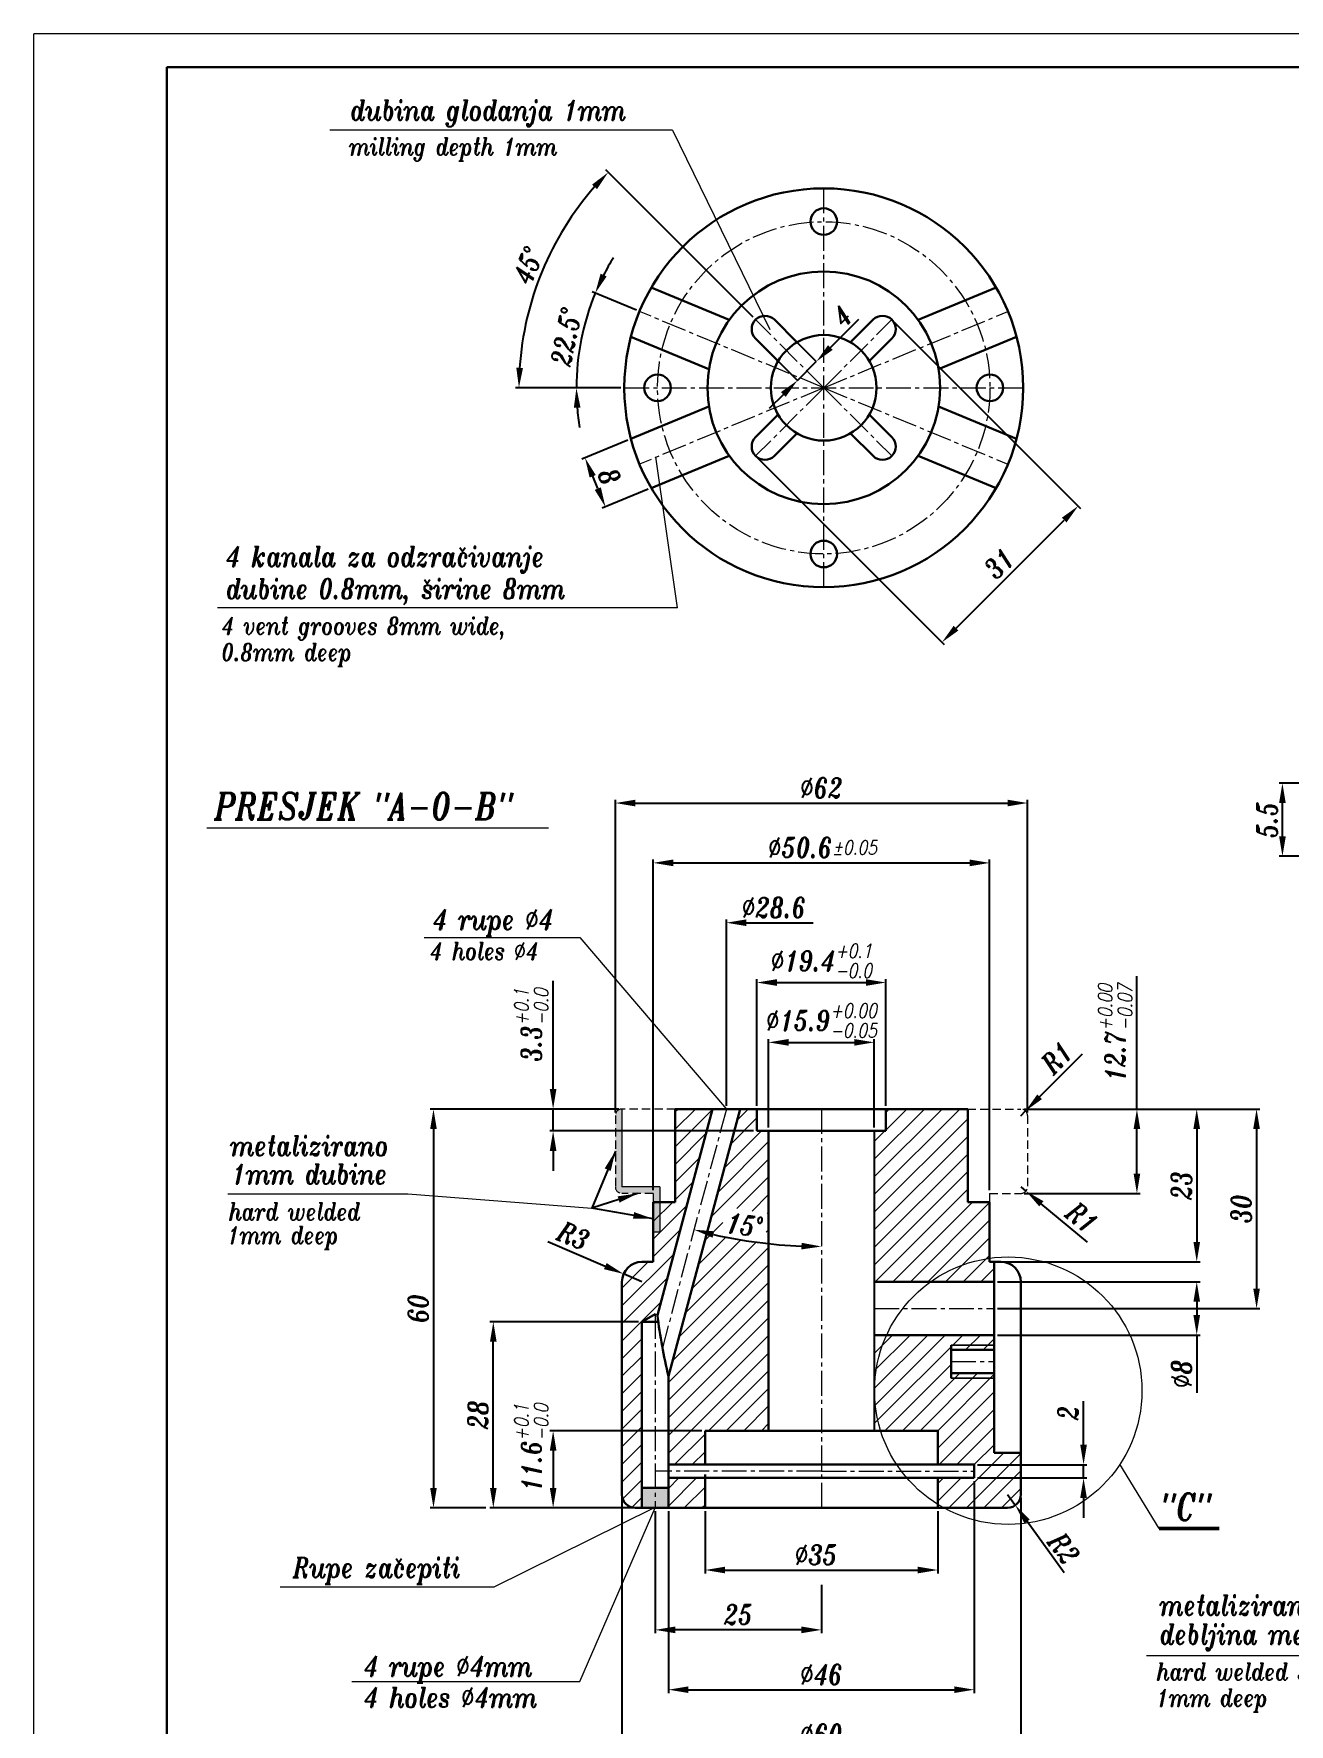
# Model space of a CAD drawing. Extents: x 43 to 400, y 17 to 437.
# Drawn here: x 42.7 to 231.6, y 182.3 to 436.6 of the extents above; entities that cross this region are included whole.
import ezdxf

# ---------------------------------------------------------------- set-up
doc = ezdxf.new("R2010")
doc.units = 0
doc.header["$LTSCALE"] = 5
doc.header["$MEASUREMENT"] = 0
doc.linetypes.add('CENTER2', pattern=[1.125, 0.75, -0.125, 0.125, -0.125])
doc.linetypes.add('HIDDEN', pattern=[0.375, 0.25, -0.125])
doc.layers.get('0').update_dxf_attribs({"linetype": 'CONTINUOUS', "lineweight": 15})
for name, color, linetype, lineweight in [('1', 1, 'CENTER2', 15), ('2', 2, 'HIDDEN', 15), ('3', 3, 'CONTINUOUS', 30), ('4', 5, 'CONTINUOUS', 50), ('8', 251, 'CONTINUOUS', 15)]:
    doc.layers.add(name, color=color, linetype=linetype, lineweight=lineweight)
doc.layers.add('ENGLISH', color=197, linetype='CONTINUOUS')
doc.styles.add('ITALICT', font='italict', dxfattribs={"width": 0.8, "height": 3})
doc.dimstyles.get("Standard").update_dxf_attribs({"dimtxt": 3, "dimasz": 3, "dimexe": 0.5, "dimexo": 0.5, "dimgap": 0.8, "dimtad": 1, "dimdsep": 46, "dimtxsty": 'ITALICT', "dimcen": 0, "dimadec": 0, "dimazin": 2, "dimtfac": 1, "dimtmove": 0, "dimatfit": 3, "dimfxl": 1, "dimtolj": 1, "dimtzin": 0, "dimarcsym": 0})

# ---------------------------------------------------------------- blocks, each defined once
blk = doc.blocks.new('*D178')
at = {"color": 0, "lineweight": -2, "transparency": 16777216}
for p, q in [((136.19, 214.31), (136.19, 195.96)), ((161.19, 203.23), (161.19, 195.96)), ((158.19, 196.46), (139.19, 196.46))]:
    blk.add_line(p, q, dxfattribs=at)
at = {"color": 0, "transparency": 16777216}
for points in [[(139.19, 196.96), (139.19, 195.96), (136.19, 196.46)], [(158.19, 196.96), (158.19, 195.96), (161.19, 196.46)]]:
    blk.add_solid(points, dxfattribs=at)
at = {"color": 0, "transparency": 16777216, "insert": (148.69, 198.76), "char_height": 3, "attachment_point": 5, "style": 'ITALICT'}
blk.add_mtext('\\A1;25', dxfattribs=at)
blk = doc.blocks.new('*D179')
at = {"color": 0, "lineweight": -2, "transparency": 16777216}
for p, q in [((184.19, 218.81), (184.19, 186.96)), ((138.19, 214.31), (138.19, 186.96)), ((141.19, 187.46), (181.19, 187.46))]:
    blk.add_line(p, q, dxfattribs=at)
at = {"color": 0, "transparency": 16777216}
for points in [[(141.19, 187.96), (141.19, 186.96), (138.19, 187.46)], [(181.19, 187.96), (181.19, 186.96), (184.19, 187.46)]]:
    blk.add_solid(points, dxfattribs=at)
at = {"color": 0, "transparency": 16777216, "insert": (161.19, 189.76), "char_height": 3, "attachment_point": 5, "style": 'ITALICT'}
blk.add_mtext('\\A1;%%c46', dxfattribs=at)
blk = doc.blocks.new('*D180')
at = {"color": 0, "lineweight": -2, "transparency": 16777216}
for p, q in [((189.19, 216.81), (190.37, 215.19)), ((197.73, 205.06), (192.13, 212.77))]:
    blk.add_line(p, q, dxfattribs=at)
at = {"color": 0, "transparency": 16777216}
blk.add_solid([(192.53, 213.06), (191.72, 212.47), (190.37, 215.19)], dxfattribs=at)
at = {"color": 0, "transparency": 16777216, "insert": (197.66, 208.72), "char_height": 3, "attachment_point": 5, "rotation": 305.9891, "style": 'ITALICT'}
blk.add_mtext('\\A1;R2', dxfattribs=at)
blk = doc.blocks.new('*D181')
at = {"color": 0, "lineweight": -2, "transparency": 16777216}
for p, q in [((132.08, 375.43), (125.17, 372.57)), ((127.55, 368.14), (126.78, 369.99)), ((135.14, 368.04), (128.23, 365.18))]:
    blk.add_line(p, q, dxfattribs=at)
at = {"color": 0, "transparency": 16777216}
for points in [[(127.24, 370.18), (126.32, 369.8), (125.63, 372.76)], [(128.01, 368.33), (127.09, 367.95), (128.7, 365.37)]]:
    blk.add_solid(points, dxfattribs=at)
at = {"color": 0, "transparency": 16777216, "insert": (129.29, 369.95), "char_height": 3, "attachment_point": 5, "rotation": 292.5, "style": 'ITALICT'}
blk.add_mtext('\\A1;8', dxfattribs=at)
blk = doc.blocks.new('*D182')
at = {"color": 0, "lineweight": -2, "transparency": 16777216}
for p, q in [((162.54, 389.38), (166.8, 393.64)), ((157.51, 390.16), (160.42, 387.25)), ((154.68, 387.33), (157.59, 384.43)), ((157.59, 384.43), (160.42, 387.25)), ((155.47, 382.3), (153.35, 380.18))]:
    blk.add_line(p, q, dxfattribs=at)
at = {"color": 0, "transparency": 16777216}
for points in [[(162.19, 389.73), (162.89, 389.02), (160.42, 387.25)], [(155.11, 382.66), (155.82, 381.95), (157.59, 384.43)]]:
    blk.add_solid(points, dxfattribs=at)
at = {"color": 0, "transparency": 16777216, "insert": (164.25, 394.05), "char_height": 3, "attachment_point": 5, "rotation": 45, "style": 'ITALICT'}
blk.add_mtext('\\A1;4', dxfattribs=at)
blk = doc.blocks.new('*D183')
at = {"color": 0, "lineweight": -2, "transparency": 16777216}
for p, q in [((172.15, 393.2), (200.18, 365.17)), ((151.64, 372.7), (179.67, 344.67)), ((181.44, 347.14), (197.7, 363.41))]:
    blk.add_line(p, q, dxfattribs=at)
at = {"color": 0, "transparency": 16777216}
for points in [[(197.35, 363.76), (198.05, 363.05), (199.82, 365.53)], [(181.08, 347.5), (181.79, 346.79), (179.32, 345.02)]]:
    blk.add_solid(points, dxfattribs=at)
at = {"color": 0, "transparency": 16777216, "insert": (187.94, 356.9), "char_height": 3, "attachment_point": 5, "rotation": 45, "style": 'ITALICT'}
blk.add_mtext('\\A1;31', dxfattribs=at)
blk = doc.blocks.new('*D186')
at = {"color": 0, "lineweight": -2, "transparency": 16777216}
for p, q in [((131.19, 216.31), (131.19, 177.96)), ((191.19, 216.31), (191.19, 177.96)), ((134.19, 178.46), (188.19, 178.46))]:
    blk.add_line(p, q, dxfattribs=at)
at = {"color": 0, "transparency": 16777216}
for points in [[(134.19, 178.96), (134.19, 177.96), (131.19, 178.46)], [(188.19, 178.96), (188.19, 177.96), (191.19, 178.46)]]:
    blk.add_solid(points, dxfattribs=at)
at = {"color": 0, "transparency": 16777216, "insert": (161.19, 180.76), "char_height": 3, "attachment_point": 5, "style": 'ITALICT'}
blk.add_mtext('\\A1;%%c60', dxfattribs=at)
blk = doc.blocks.new('*D187')
at = {"color": 0, "lineweight": -2, "transparency": 16777216}
for p, q in [((143.69, 214.31), (143.69, 204.96)), ((178.69, 214.31), (178.69, 204.96)), ((146.69, 205.46), (175.69, 205.46))]:
    blk.add_line(p, q, dxfattribs=at)
at = {"color": 0, "transparency": 16777216}
for points in [[(146.69, 205.96), (146.69, 204.96), (143.69, 205.46)], [(175.69, 205.96), (175.69, 204.96), (178.69, 205.46)]]:
    blk.add_solid(points, dxfattribs=at)
at = {"color": 0, "transparency": 16777216, "insert": (160.37, 207.76), "char_height": 3, "attachment_point": 5, "style": 'ITALICT'}
blk.add_mtext('\\A1;%%C35', dxfattribs=at)
blk = doc.blocks.new('*D202')
at = {"color": 0, "lineweight": -2, "transparency": 16777216}
for p, q in [((133.69, 242.81), (111.33, 242.81)), ((111.83, 217.81), (111.83, 239.81)), ((132.69, 214.81), (111.33, 214.81))]:
    blk.add_line(p, q, dxfattribs=at)
at = {"color": 0, "transparency": 16777216}
for points in [[(111.33, 239.81), (112.33, 239.81), (111.83, 242.81)], [(111.33, 217.81), (112.33, 217.81), (111.83, 214.81)]]:
    blk.add_solid(points, dxfattribs=at)
at = {"color": 0, "transparency": 16777216, "insert": (109.53, 228.81), "char_height": 3, "attachment_point": 5, "rotation": 90, "style": 'ITALICT'}
blk.add_mtext('\\A1;28', dxfattribs=at)
blk = doc.blocks.new('*D188')
at = {"color": 0, "lineweight": -2, "transparency": 16777216}
for p, q in [((130.69, 274.81), (102.33, 274.81)), ((102.83, 271.81), (102.83, 217.81)), ((110.69, 214.81), (102.33, 214.81))]:
    blk.add_line(p, q, dxfattribs=at)
at = {"color": 0, "transparency": 16777216}
for points in [[(102.33, 271.81), (103.33, 271.81), (102.83, 274.81)], [(102.33, 217.81), (103.33, 217.81), (102.83, 214.81)]]:
    blk.add_solid(points, dxfattribs=at)
at = {"color": 0, "transparency": 16777216, "insert": (100.53, 244.81), "char_height": 3, "attachment_point": 5, "rotation": 90, "style": 'ITALICT'}
blk.add_mtext('\\A1;60', dxfattribs=at)
blk = doc.blocks.new('*D189')
at = {"color": 0, "lineweight": -2, "transparency": 16777216}
for p, q in [((200.62, 224.31), (200.62, 230.86)), ((184.69, 221.31), (201.12, 221.31)), ((200.62, 219.31), (200.62, 221.31)), ((184.69, 219.31), (201.12, 219.31)), ((200.62, 216.31), (200.62, 213.31))]:
    blk.add_line(p, q, dxfattribs=at)
at = {"color": 0, "transparency": 16777216}
for points in [[(200.12, 224.31), (201.12, 224.31), (200.62, 221.31)], [(200.12, 216.31), (201.12, 216.31), (200.62, 219.31)]]:
    blk.add_solid(points, dxfattribs=at)
at = {"color": 0, "transparency": 16777216, "insert": (198.32, 229.08), "char_height": 3, "attachment_point": 5, "rotation": 90, "style": 'ITALICT'}
blk.add_mtext('\\A1;2', dxfattribs=at)
blk = doc.blocks.new('*D190')
at = {"color": 0, "lineweight": -2, "transparency": 16777216}
for p, q in [((143.19, 226.41), (120.33, 226.41)), ((120.83, 223.41), (120.83, 217.81)), ((132.69, 214.81), (120.33, 214.81))]:
    blk.add_line(p, q, dxfattribs=at)
at = {"color": 0, "transparency": 16777216}
for points in [[(120.33, 223.41), (121.33, 223.41), (120.83, 226.41)], [(120.33, 217.81), (121.33, 217.81), (120.83, 214.81)]]:
    blk.add_solid(points, dxfattribs=at)
at = {"color": 0, "transparency": 16777216, "insert": (117.55, 223.89), "char_height": 3, "attachment_point": 5, "rotation": 90, "style": 'ITALICT'}
blk.add_mtext('\\A1;11.6{}{\\H0.71x;\\C3;\\S+0.1^ -0.0;}', dxfattribs=at)
blk = doc.blocks.new('*D191')
at = {"color": 0, "lineweight": -2, "transparency": 16777216}
for p, q in [((135.89, 262.61), (135.89, 312.34)), ((138.89, 311.84), (183.49, 311.84)), ((186.49, 262.61), (186.49, 312.34))]:
    blk.add_line(p, q, dxfattribs=at)
at = {"color": 0, "transparency": 16777216}
for points in [[(138.89, 312.34), (138.89, 311.34), (135.89, 311.84)], [(183.49, 312.34), (183.49, 311.34), (186.49, 311.84)]]:
    blk.add_solid(points, dxfattribs=at)
at = {"color": 0, "transparency": 16777216, "insert": (161.35, 314.14), "char_height": 3, "attachment_point": 5, "style": 'ITALICT'}
blk.add_mtext('\\A1;%%c50.6{}{\\H0.71x;\\C3;%%p0.05}', dxfattribs=at)
blk = doc.blocks.new('*D203')
at = {"color": 0, "lineweight": -2, "transparency": 16777216}
for p, q in [((130.19, 274.31), (130.19, 321.34)), ((133.19, 320.84), (189.19, 320.84)), ((192.19, 274.31), (192.19, 321.34))]:
    blk.add_line(p, q, dxfattribs=at)
at = {"color": 0, "transparency": 16777216}
for points in [[(133.19, 321.34), (133.19, 320.34), (130.19, 320.84)], [(189.19, 321.34), (189.19, 320.34), (192.19, 320.84)]]:
    blk.add_solid(points, dxfattribs=at)
at = {"color": 0, "transparency": 16777216, "insert": (161.19, 323.14), "char_height": 3, "attachment_point": 5, "style": 'ITALICT'}
blk.add_mtext('\\A1;%%c62', dxfattribs=at)
blk = doc.blocks.new('*D204')
at = {"color": 0, "lineweight": -2, "transparency": 16777216}
for p, q in [((133.36, 394.98), (126.7, 397.74)), ((131.04, 383.3), (123.83, 383.3))]:
    blk.add_line(p, q, dxfattribs=at)
for start, end in [(148.2582, 152.8791), (157.5, 180), (184.6209, 189.2418)]:
    blk.add_arc((161.54, 383.3), 37.21, start, end, dxfattribs=at)
at = {"color": 0, "transparency": 16777216}
for points in [[(128.88, 400.06), (127.97, 400.48), (127.16, 397.54)], [(123.95, 380.29), (124.95, 380.33), (124.33, 383.3)]]:
    blk.add_solid(points, dxfattribs=at)
at = {"color": 0, "transparency": 16777216, "insert": (122.79, 391.01), "char_height": 3, "attachment_point": 5, "rotation": 78.75, "style": 'ITALICT'}
blk.add_mtext('\\A1;22.5°', dxfattribs=at)
blk = doc.blocks.new('*D205')
at = {"color": 0, "lineweight": -2, "transparency": 16777216}
for p, q in [((150.93, 393.91), (128.77, 416.08)), ((131.04, 383.3), (115.19, 383.3))]:
    blk.add_line(p, q, dxfattribs=at)
blk.add_arc((161.54, 383.3), 45.85, 138.7498, 176.2502, dxfattribs=at)
at = {"color": 0, "transparency": 16777216}
for points in [[(126.7, 413.88), (127.43, 413.19), (129.12, 415.72)], [(116.29, 386.29), (115.29, 386.32), (115.69, 383.3)]]:
    blk.add_solid(points, dxfattribs=at)
at = {"color": 0, "transparency": 16777216, "insert": (117.06, 401.73), "char_height": 3, "attachment_point": 5, "rotation": 67.5, "style": 'ITALICT'}
blk.add_mtext('\\A1;45°', dxfattribs=at)
blk = doc.blocks.new('*D192')
at = {"color": 0, "lineweight": -2, "transparency": 16777216}
for p, q in [((151.49, 275.31), (151.49, 294.34)), ((154.49, 293.84), (167.89, 293.84)), ((170.89, 275.31), (170.89, 294.34))]:
    blk.add_line(p, q, dxfattribs=at)
at = {"color": 0, "transparency": 16777216}
for points in [[(154.49, 294.34), (154.49, 293.34), (151.49, 293.84)], [(167.89, 294.34), (167.89, 293.34), (170.89, 293.84)]]:
    blk.add_solid(points, dxfattribs=at)
at = {"color": 0, "transparency": 16777216, "insert": (161.19, 297.12), "char_height": 3, "attachment_point": 5, "style": 'ITALICT'}
blk.add_mtext('\\A1;%%c19.4{}{\\H0.71x;\\C3;\\S+0.1^ -0.0;}', dxfattribs=at)
blk = doc.blocks.new('*D197')
at = {"color": 0, "lineweight": -2, "transparency": 16777216}
for p, q in [((153.24, 272.01), (153.24, 285.34)), ((156.24, 284.84), (166.14, 284.84)), ((169.14, 272.01), (169.14, 285.34))]:
    blk.add_line(p, q, dxfattribs=at)
at = {"color": 0, "transparency": 16777216}
for points in [[(156.24, 285.34), (156.24, 284.34), (153.24, 284.84)], [(166.14, 285.34), (166.14, 284.34), (169.14, 284.84)]]:
    blk.add_solid(points, dxfattribs=at)
at = {"color": 0, "transparency": 16777216, "insert": (161.19, 288.12), "char_height": 3, "attachment_point": 5, "style": 'ITALICT'}
blk.add_mtext('\\A1;%%c15.9{}{\\H0.71x;\\C3;\\S+0.00^ -0.05;}', dxfattribs=at)
blk = doc.blocks.new('*D198')
at = {"color": 0, "lineweight": -2, "transparency": 16777216}
for p, q in [((120.83, 277.81), (120.83, 294.08)), ((130.69, 274.81), (120.33, 274.81)), ((120.83, 271.51), (120.83, 274.81)), ((150.99, 271.51), (120.33, 271.51)), ((120.83, 268.51), (120.83, 265.51))]:
    blk.add_line(p, q, dxfattribs=at)
at = {"color": 0, "transparency": 16777216}
for points in [[(120.33, 277.81), (121.33, 277.81), (120.83, 274.81)], [(120.33, 268.51), (121.33, 268.51), (120.83, 271.51)]]:
    blk.add_solid(points, dxfattribs=at)
at = {"color": 0, "transparency": 16777216, "insert": (117.55, 287.45), "char_height": 3, "attachment_point": 5, "rotation": 90, "style": 'ITALICT'}
blk.add_mtext('\\A1;3.3{}{\\H0.71x;\\C3;\\S+0.1^ -0.0;}', dxfattribs=at)
blk = doc.blocks.new('*D199')
at = {"color": 0, "lineweight": -2, "transparency": 16777216}
for p, q in [((208.65, 274.81), (208.65, 294.78)), ((191.69, 274.81), (209.15, 274.81)), ((208.65, 265.11), (208.65, 271.81)), ((191.69, 262.11), (209.15, 262.11))]:
    blk.add_line(p, q, dxfattribs=at)
at = {"color": 0, "transparency": 16777216}
for points in [[(208.15, 271.81), (209.15, 271.81), (208.65, 274.81)], [(208.15, 265.11), (209.15, 265.11), (208.65, 262.11)]]:
    blk.add_solid(points, dxfattribs=at)
at = {"color": 0, "transparency": 16777216, "insert": (205.36, 286.3), "char_height": 3, "attachment_point": 5, "rotation": 90, "style": 'ITALICT'}
blk.add_mtext('\\A1;12.7{}{\\H0.71x;\\C3;\\S+0.00^ -0.07;}', dxfattribs=at)
blk = doc.blocks.new('*D214')
at = {"color": 0, "lineweight": -2, "transparency": 16777216}
for p, q in [((191.69, 274.81), (218.15, 274.81)), ((217.65, 271.81), (217.65, 254.81)), ((188.69, 251.81), (218.15, 251.81))]:
    blk.add_line(p, q, dxfattribs=at)
at = {"color": 0, "transparency": 16777216}
for points in [[(217.15, 271.81), (218.15, 271.81), (217.65, 274.81)], [(217.15, 254.81), (218.15, 254.81), (217.65, 251.81)]]:
    blk.add_solid(points, dxfattribs=at)
at = {"color": 0, "transparency": 16777216, "insert": (215.35, 263.31), "char_height": 3, "attachment_point": 5, "rotation": 90, "style": 'ITALICT'}
blk.add_mtext('\\A1;23', dxfattribs=at)
blk = doc.blocks.new('*D215')
at = {"color": 0, "lineweight": -2, "transparency": 16777216}
for p, q in [((191.69, 274.81), (227.15, 274.81)), ((226.65, 271.81), (226.65, 247.81)), ((187.69, 244.81), (227.15, 244.81))]:
    blk.add_line(p, q, dxfattribs=at)
at = {"color": 0, "transparency": 16777216}
for points in [[(226.15, 271.81), (227.15, 271.81), (226.65, 274.81)], [(226.15, 247.81), (227.15, 247.81), (226.65, 244.81)]]:
    blk.add_solid(points, dxfattribs=at)
at = {"color": 0, "transparency": 16777216, "insert": (224.35, 259.81), "char_height": 3, "attachment_point": 5, "rotation": 90, "style": 'ITALICT'}
blk.add_mtext('\\A1;30', dxfattribs=at)
blk = doc.blocks.new('*D193')
at = {"color": 0, "lineweight": -2, "transparency": 16777216}
for p, q in [((187.69, 248.81), (218.15, 248.81)), ((217.65, 245.81), (217.65, 243.81)), ((187.69, 240.81), (218.15, 240.81)), ((217.65, 240.81), (217.65, 232.1))]:
    blk.add_line(p, q, dxfattribs=at)
at = {"color": 0, "transparency": 16777216}
for points in [[(217.15, 245.81), (218.15, 245.81), (217.65, 248.81)], [(217.15, 243.81), (218.15, 243.81), (217.65, 240.81)]]:
    blk.add_solid(points, dxfattribs=at)
at = {"color": 0, "transparency": 16777216, "insert": (215.35, 234.96), "char_height": 3, "attachment_point": 5, "rotation": 90, "style": 'ITALICT'}
blk.add_mtext('\\A1;%%c8', dxfattribs=at)
blk = doc.blocks.new('*D220')
at = {"color": 0, "lineweight": -2, "transparency": 16777216}
for p, q in [((239.37, 323.83), (230.04, 323.83)), ((230.54, 315.83), (230.54, 320.83)), ((239.37, 312.83), (230.04, 312.83))]:
    blk.add_line(p, q, dxfattribs=at)
at = {"color": 0, "transparency": 16777216}
for points in [[(230.04, 320.83), (231.04, 320.83), (230.54, 323.83)], [(230.04, 315.83), (231.04, 315.83), (230.54, 312.83)]]:
    blk.add_solid(points, dxfattribs=at)
at = {"color": 0, "transparency": 16777216, "insert": (228.24, 318.33), "char_height": 3, "attachment_point": 5, "rotation": 90, "style": 'ITALICT'}
blk.add_mtext('\\A1;5.5', dxfattribs=at)
blk = doc.blocks.new('*D221')
at = {"color": 0, "lineweight": -2, "transparency": 16777216}
for p, q in [((191.19, 263.11), (191.96, 262.47)), ((201.24, 254.78), (194.27, 260.56))]:
    blk.add_line(p, q, dxfattribs=at)
at = {"color": 0, "transparency": 16777216}
blk.add_solid([(194.59, 260.94), (193.95, 260.17), (191.96, 262.47)], dxfattribs=at)
at = {"color": 0, "transparency": 16777216, "insert": (200.38, 258.48), "char_height": 3, "attachment_point": 5, "rotation": 320.3357, "style": 'ITALICT'}
blk.add_mtext('\\A1;R1', dxfattribs=at)
blk = doc.blocks.new('*D195')
at = {"color": 0, "lineweight": -2, "transparency": 16777216}
for p, q in [((120.04, 254.9), (128.68, 251.18)), ((134.19, 248.81), (131.43, 250))]:
    blk.add_line(p, q, dxfattribs=at)
at = {"color": 0, "transparency": 16777216}
blk.add_solid([(128.88, 251.64), (128.48, 250.72), (131.43, 250)], dxfattribs=at)
at = {"color": 0, "transparency": 16777216, "insert": (123.89, 255.75), "char_height": 3, "attachment_point": 5, "rotation": 336.7188, "style": 'ITALICT'}
blk.add_mtext('\\A1;R3', dxfattribs=at)
blk = doc.blocks.new('*D222')
at = {"color": 0, "lineweight": -2, "transparency": 16777216}
for p, q in [((200.39, 283.08), (194.01, 276.65)), ((191.19, 273.81), (191.9, 274.52))]:
    blk.add_line(p, q, dxfattribs=at)
at = {"color": 0, "transparency": 16777216}
blk.add_solid([(193.66, 277), (194.36, 276.3), (191.9, 274.52)], dxfattribs=at)
at = {"color": 0, "transparency": 16777216, "insert": (196.63, 282.55), "char_height": 3, "attachment_point": 5, "rotation": 45.1854, "style": 'ITALICT'}
blk.add_mtext('\\A1;R1', dxfattribs=at)
blk = doc.blocks.new('*D225')
at = {"color": 0, "lineweight": -2, "transparency": 16777216}
blk.add_arc((161.19, 328.18), 74.05, 257.3214, 267.6786, dxfattribs=at)
at = {"color": 0, "transparency": 16777216}
for points in [[(144.82, 255.45), (145.06, 256.42), (142.03, 256.66)], [(158.2, 254.69), (158.18, 253.69), (161.19, 254.13)]]:
    blk.add_solid(points, dxfattribs=at)
at = {"color": 0, "transparency": 16777216, "insert": (149.67, 257.36), "char_height": 3, "attachment_point": 5, "rotation": 350.7576, "style": 'ITALICT'}
blk.add_mtext('\\A1;15°', dxfattribs=at)
blk = doc.blocks.new('*D226')
at = {"color": 0, "lineweight": -2, "transparency": 16777216}
for p, q in [((146.89, 275.31), (146.89, 303.34)), ((149.89, 302.84), (159.93, 302.84))]:
    blk.add_line(p, q, dxfattribs=at)
at = {"color": 0, "transparency": 16777216}
blk.add_solid([(149.89, 303.34), (149.89, 302.34), (146.89, 302.84)], dxfattribs=at)
at = {"color": 0, "transparency": 16777216, "insert": (154.04, 305.14), "char_height": 3, "attachment_point": 5, "style": 'ITALICT'}
blk.add_mtext('\\A1;%%c28.6', dxfattribs=at)

msp = doc.modelspace()

# ---------------------------------------------------------------- hatches: boundary and pattern name
h = msp.add_hatch(color=256)
h.dxf.hatch_style = 1
h.paths.add_polyline_path([(131.1907, 274.8124, 0.41421356), (130.1907, 273.8124), (130.1907, 263.1124, 0.41421356), (131.1907, 262.1124), (135.8907, 262.1124), (135.8907, 260.8124), (136.8907, 260.8124), (136.8907, 263.1124), (131.1907, 263.1124)])
h.paths.add_polyline_path([(136.8907, 260.8124), (135.8907, 260.8124), (135.8907, 256.3124), (136.8907, 256.3124)])
h = msp.add_hatch(color=256)
h.dxf.hatch_style = 1
h.paths.add_polyline_path([(138.1907, 217.8124), (136.1907, 217.8124), (136.1907, 214.8124), (138.1907, 214.8124)])
h.paths.add_polyline_path([(136.1907, 217.8124), (134.1907, 217.8124), (134.1907, 215.3124), (134.1907, 214.8124), (136.1907, 214.8124)])
at = {"layer": '8'}
h = msp.add_hatch(dxfattribs=at)
h.set_pattern_fill('ANSI31', color=256, scale=15)
h.paths.add_polyline_path([(153.2407, 271.5124), (151.4907, 271.5124), (151.4907, 274.8124), (148.9613, 274.8124), (138.1907, 234.6161), (138.1907, 221.3124), (143.6907, 221.3124), (143.6907, 226.4124), (153.2407, 226.4124)])
h.paths.add_polyline_path([(143.6907, 219.3124), (138.1907, 219.3124), (138.1907, 214.8124), (143.6907, 214.8124)], flags=17)
edge = h.paths.add_edge_path()
edge.add_line((183.1907, 274.8124), (170.8907, 274.8124))
edge.add_line((170.8907, 274.8124), (170.8907, 271.5124))
edge.add_line((170.8907, 271.5124), (169.1407, 271.5124))
edge.add_line((169.1407, 271.5124), (169.1407, 248.8124))
edge.add_line((169.1407, 248.8124), (177.604, 248.8124))
edge.add_arc((189.2952, 232.4389), 20.119, 98.012854, 125.528087, ccw=False)
edge.add_line((186.4907, 252.3615), (186.4907, 260.8124))
edge.add_line((186.4907, 260.8124), (183.1907, 260.8124))
edge.add_line((183.1907, 260.8124), (183.1907, 274.8124))
edge = h.paths.add_edge_path()
edge.add_line((187.1907, 251.8124), (186.4907, 251.8124))
edge.add_line((186.4907, 251.8124), (186.4907, 252.3615))
edge.add_arc((189.2952, 232.4389), 20.119, 98.012854, 125.528087)
edge.add_line((177.604, 248.8124), (187.1907, 248.8124))
edge.add_line((187.1907, 248.8124), (187.1907, 251.8124))
edge = h.paths.add_edge_path()
edge.add_line((180.6907, 235.0624), (180.6907, 239.3124))
edge.add_line((180.6907, 239.3124), (187.1907, 239.3124))
edge.add_line((187.1907, 239.3124), (187.1907, 240.8124))
edge.add_line((187.1907, 240.8124), (171.0015, 240.8124))
edge.add_arc((189.2952, 232.4389), 20.119, 155.405273, 180)
edge.add_arc((189.2952, 232.4389), 20.119, 180, 197.430183)
edge.add_line((170.1, 226.4124), (178.6907, 226.4124))
edge.add_line((178.6907, 226.4124), (178.6907, 221.3124))
edge.add_line((178.6907, 221.3124), (184.1907, 221.3124))
edge.add_line((184.1907, 221.3124), (184.1907, 219.3124))
edge.add_line((184.1907, 219.3124), (178.6907, 219.3124))
edge.add_line((178.6907, 219.3124), (178.6907, 215.3415))
edge.add_arc((189.2952, 232.4389), 20.119, 238.191084, 241.176881)
edge.add_line((179.5957, 214.8124), (189.1907, 214.8124))
edge.add_arc((189.1907, 216.8124), 2, 270, 360)
edge.add_line((191.1907, 216.8124), (191.1907, 223.1124))
edge.add_line((191.1907, 223.1124), (187.1907, 223.1124))
edge.add_line((187.1907, 223.1124), (187.1907, 234.3124))
edge.add_line((187.1907, 234.3124), (180.6907, 234.3124))
edge.add_line((180.6907, 234.3124), (180.6907, 235.0624))
edge = h.paths.add_edge_path()
edge.add_line((171.0015, 240.8124), (169.1407, 240.8124))
edge.add_line((169.1407, 240.8124), (169.1762, 232.4389))
edge.add_arc((189.2952, 232.4389), 20.119, 155.405273, 180, ccw=False)
edge = h.paths.add_edge_path()
edge.add_line((169.1762, 232.4389), (169.1407, 226.4124))
edge.add_line((169.1407, 226.4124), (170.1, 226.4124))
edge.add_arc((189.2952, 232.4389), 20.119, 180, 197.430183, ccw=False)
h.paths.add_polyline_path([(187.1907, 235.0624), (180.6907, 235.0624), (180.6907, 234.3124), (187.1907, 234.3124)], flags=17)
h.paths.add_polyline_path([(187.1907, 239.3124), (180.6907, 239.3124), (180.6907, 238.5624), (187.1907, 238.5624)], flags=17)
edge = h.paths.add_edge_path()
edge.add_line((134.1907, 242.8124), (136.1907, 243.9671))
edge.add_line((136.1907, 243.9671), (136.5064, 243.7848))
edge.add_line((136.5064, 243.7848), (144.8202, 274.8124))
edge.add_line((144.8202, 274.8124), (139.1907, 274.8124))
edge.add_line((139.1907, 274.8124), (139.1907, 260.8124))
edge.add_line((139.1907, 260.8124), (135.8907, 260.8124))
edge.add_line((135.8907, 260.8124), (135.8907, 251.8124))
edge.add_line((135.8907, 251.8124), (134.1907, 251.8124))
edge.add_arc((134.1907, 248.8124), 3, 90, 180)
edge.add_line((131.1907, 248.8124), (131.1907, 216.8124))
edge.add_arc((133.1907, 216.8124), 2, 180, 270)
edge.add_line((133.1907, 214.8124), (134.1907, 214.8124))
edge.add_line((134.1907, 214.8124), (134.1907, 242.8124))
h.paths.add_polyline_path([(146.0274, 255.6765), (152.5841, 254.6096), (153.3068, 259.0512), (146.7502, 260.1181)])

# ---------------------------------------------------------------- linework, layer by layer
at = {"linetype": 'ByBlock'}
for p in [(339.7086, 436.5588), (42.7086, 16.5588)]:
    msp.add_line(p, (42.7086, 436.5588), dxfattribs=at)
for p, q in [((138.7885, 422.0805), (87.2612, 422.0805)), ((138.7885, 422.0805), (153.4422, 392.0944)), ((139.5285, 350.1818), (136.2839, 372.9076)), ((139.5285, 350.1818), (70.3196, 350.1818)), ((68.7509, 317.1251), (120.1446, 317.1251)), ((101.4524, 300.6364), (124.8241, 300.6364)), ((124.8241, 300.6364), (146.8907, 274.8124)), ((131.1907, 274.8124), (131.1907, 263.1124)), ((209.1885, 274.8124), (217.256, 274.8124)), ((71.8924, 262.0611), (98.9661, 262.0611)), ((98.9661, 262.0611), (126.6418, 259.912)), ((136.8907, 263.1124), (131.1907, 263.1124)), ((136.8907, 263.1124), (136.8907, 256.3124)), ((135.8907, 256.3124), (136.8907, 256.3124)), ((180.6907, 239.3124), (187.1907, 239.3124)), ((180.6907, 234.3124), (187.1907, 234.3124)), ((212.0217, 211.6932), (206.1028, 221.3809)), ((111.9769, 202.9437), (136.0011, 214.8124)), ((124.8241, 188.7085), (136.1907, 214.8124)), ((79.745, 202.9437), (111.9769, 202.9437)), ((210.0824, 192.5811), (263.5884, 192.5811)), ((90.5451, 188.7085), (124.8241, 188.7085))]:
    msp.add_line(p, q)
at = {"color": 3, "lineweight": 0}
for p, q in [((148.9613, 274.8124), (138.1907, 234.6161)), ((151.4907, 271.5124), (151.4907, 274.8124)), ((170.8907, 274.8124), (170.8907, 271.5124)), ((187.1907, 251.8124), (186.4907, 251.8124)), ((187.1907, 248.8124), (187.1907, 251.8124)), ((134.1907, 242.8124), (136.1907, 243.9671)), ((134.1907, 215.3124), (134.1907, 242.8124)), ((136.5064, 243.7848), (136.1907, 243.9671)), ((180.6907, 234.3124), (180.6907, 239.3124)), ((180.6907, 234.3124), (180.6907, 239.3124)), ((180.6907, 239.3124), (180.6907, 238.5624)), ((187.1907, 239.3124), (187.1907, 240.8124)), ((187.1907, 239.3124), (187.1907, 240.8124)), ((187.1907, 238.5624), (187.1907, 239.3124)), ((180.6907, 238.5624), (187.1907, 238.5624)), ((187.1907, 235.0624), (180.6907, 235.0624)), ((180.6907, 235.0624), (180.6907, 234.3124)), ((187.1907, 234.3124), (187.1907, 235.0624)), ((187.1907, 223.1124), (187.1907, 234.3124)), ((187.1907, 223.1124), (187.1907, 234.3124)), ((138.1907, 221.3124), (138.1907, 219.3124)), ((138.1907, 221.3124), (144.1907, 221.3124)), ((144.1907, 219.3124), (138.1907, 219.3124))]:
    msp.add_line(p, q, dxfattribs=at)
at = {"color": 7, "lineweight": 0}
for p, q in [((180.6907, 239.3124), (187.1907, 239.3124)), ((180.6907, 239.3124), (187.1907, 239.3124)), ((187.1907, 239.3124), (180.6907, 239.3124)), ((187.1907, 234.3124), (180.6907, 234.3124)), ((187.1907, 234.3124), (180.6907, 234.3124)), ((180.6907, 234.3124), (187.1907, 234.3124))]:
    msp.add_line(p, q, dxfattribs=at)
msp.add_circle((189.2952, 232.4389), 20.119)
at = {"color": 3, "lineweight": 0}
for centre, start, end in [((133.1907, 216.8124), 180, 228.590378), ((189.1907, 216.8124), 311.409622, 0), ((189.1907, 216.8124), 311.409622, 0)]:
    msp.add_arc(centre, 2, start, end, dxfattribs=at)
at = {"layer": '1'}
for p, q in [((161.5389, 353.3049), (161.5389, 413.3049)), ((161.5389, 383.3049), (133.8225, 394.7855)), ((161.5389, 383.3049), (189.2553, 394.7855)), ((161.5389, 383.3049), (151.2858, 393.558)), ((161.5389, 383.3049), (171.7919, 393.558)), ((131.5389, 383.3049), (191.5389, 383.3049)), ((161.5389, 383.3049), (133.8225, 371.8244)), ((161.5389, 383.3049), (151.2858, 373.0519)), ((161.5389, 383.3049), (189.2553, 371.8244)), ((161.5389, 383.3049), (171.7919, 373.0519)), ((146.8907, 274.8124), (137.2628, 238.8806)), ((161.1907, 274.8124), (161.1907, 214.8124)), ((169.1407, 244.8124), (187.1907, 244.8124)), ((136.1907, 243.9671), (136.1907, 214.8124)), ((180.6907, 236.8124), (187.1907, 236.8124)), ((161.1907, 220.3124), (136.1907, 220.3124)), ((161.1907, 220.3124), (184.1907, 220.3124))]:
    msp.add_line(p, q, dxfattribs=at)
msp.add_circle((161.5389, 383.3049), 25, dxfattribs=at)
at = {"layer": '2'}
for p, q in [((139.1907, 274.8124), (131.1907, 274.8124)), ((183.1907, 274.8124), (191.1907, 274.8124)), ((130.1907, 273.8124), (130.1907, 263.1124)), ((192.1907, 273.8124), (192.1907, 263.1124)), ((135.8907, 262.1124), (131.1907, 262.1124)), ((135.8907, 262.1124), (135.8907, 260.8124)), ((186.4907, 262.1124), (191.1907, 262.1124)), ((186.4907, 262.1124), (186.4907, 260.8124))]:
    msp.add_line(p, q, dxfattribs=at)
for centre, start, end in [((131.1907, 273.8124), 90, 180), ((191.1907, 273.8124), 0, 90), ((131.1907, 263.1124), 180, 270), ((191.1907, 263.1124), 270, 0)]:
    msp.add_arc(centre, 1, start, end, dxfattribs=at)
at = {"layer": '3', "linetype": 'ByBlock'}
for p in [(334.7086, 431.5588), (62.7086, 21.5588)]:
    msp.add_line(p, (62.7086, 431.5588), dxfattribs=at)
at = {"layer": '3'}
for p, q in [((147.3297, 393.5201), (135.6007, 398.3785)), ((175.748, 393.5201), (187.477, 398.3785)), ((157.5124, 390.1599), (154.1142, 393.558)), ((165.5654, 390.1599), (168.9635, 393.558)), ((144.2683, 386.1291), (132.5392, 390.9874)), ((154.6839, 387.3314), (151.2858, 390.7296)), ((168.3938, 387.3314), (171.7919, 390.7296)), ((178.8095, 386.1291), (190.5385, 390.9874)), ((144.2683, 380.4808), (132.5392, 375.6225)), ((154.6839, 379.2785), (151.2858, 375.8803)), ((168.3938, 379.2785), (171.7919, 375.8803)), ((178.8095, 380.4808), (190.5385, 375.6225)), ((157.5124, 376.45), (154.1142, 373.0519)), ((165.5654, 376.45), (168.9635, 373.0519)), ((147.3297, 373.0898), (135.6007, 368.2314)), ((175.748, 373.0898), (187.477, 368.2314)), ((144.8202, 274.8124), (136.5064, 243.7848)), ((148.9613, 274.8124), (138.1907, 234.6161)), ((161.1907, 274.8124), (139.1907, 274.8124)), ((139.1907, 274.8124), (139.1907, 260.8124)), ((151.4907, 274.8124), (151.4907, 271.5124)), ((161.1907, 274.8124), (183.1907, 274.8124)), ((170.8907, 274.8124), (170.8907, 271.5124)), ((183.1907, 274.8124), (183.1907, 260.8124)), ((161.1907, 271.5124), (151.4907, 271.5124)), ((153.2407, 271.5124), (153.2407, 226.4124)), ((161.1907, 271.5124), (170.8907, 271.5124)), ((135.8907, 260.8124), (135.8907, 251.8124)), ((139.1907, 260.8124), (135.8907, 260.8124)), ((183.1907, 260.8124), (186.4907, 260.8124)), ((186.4907, 251.8124), (186.4907, 260.8124)), ((135.8907, 251.8124), (134.1907, 251.8124)), ((186.4907, 251.8124), (188.1907, 251.8124)), ((187.1907, 251.8124), (187.1907, 223.1124)), ((131.1907, 248.8124), (131.1907, 216.8124)), ((169.1407, 248.8124), (187.1907, 248.8124)), ((191.1907, 248.8124), (191.1907, 216.8124)), ((134.1907, 242.8124), (136.1907, 243.9671)), ((136.6334, 242.8124), (134.1907, 242.8124)), ((134.1907, 242.8124), (134.1907, 214.8124)), ((169.1407, 240.8124), (187.1907, 240.8124)), ((180.6907, 239.3124), (180.6907, 234.3124)), ((180.6907, 238.5624), (187.1907, 238.5624)), ((138.1907, 234.6161), (138.1907, 221.8124)), ((180.6907, 235.0624), (187.1907, 235.0624)), ((161.1907, 226.4124), (143.6907, 226.4124)), ((143.6907, 226.4124), (143.6907, 221.3124)), ((161.1907, 226.4124), (178.6907, 226.4124)), ((178.6907, 226.4124), (178.6907, 221.3124)), ((138.1907, 221.8124), (138.1907, 214.8124)), ((161.1907, 221.3124), (138.1907, 221.3124)), ((161.1907, 221.3124), (184.1907, 221.3124)), ((184.1907, 221.3124), (184.1907, 219.3124)), ((187.1907, 223.1124), (191.1907, 223.1124)), ((191.1907, 223.1124), (187.1907, 223.1124)), ((161.1907, 219.3124), (138.1907, 219.3124)), ((143.6907, 219.8124), (143.6907, 214.8124)), ((161.1907, 219.3124), (184.1907, 219.3124)), ((178.6907, 219.3124), (178.6907, 214.8124)), ((138.1907, 217.8124), (134.1907, 217.8124)), ((161.1907, 214.8124), (133.1907, 214.8124)), ((161.1907, 214.8124), (189.1907, 214.8124))]:
    msp.add_line(p, q, dxfattribs=at)
at = {"layer": '3', "lineweight": -2}
msp.add_line((169.1407, 271.5124), (169.1407, 226.4124), dxfattribs=at)
at = {"layer": '3'}
for centre, radius in [((161.5389, 383.3049), 30), ((161.5389, 408.3049), 2), ((161.5389, 383.3049), 17.5), ((161.5389, 383.3049), 7.95), ((136.5389, 383.3049), 2), ((186.5389, 383.3049), 2), ((161.5389, 358.3049), 2)]:
    msp.add_circle(centre, radius, dxfattribs=at)
for centre, radius, start, end in [((152.7, 392.1438), 2, 45, 225), ((170.3777, 392.1438), 2, 315, 135), ((152.7, 374.4661), 2, 135, 315), ((170.3777, 374.4661), 2, 225, 45), ((134.1907, 248.8124), 3, 90, 180), ((188.1907, 248.8124), 3, 0, 90), ((216.4734, 253.7363), 80.5838, 187.093654, 193.725476), ((133.1907, 216.8124), 2, 180, 270), ((189.1907, 216.8124), 2, 270, 0)]:
    msp.add_arc(centre, radius, start, end, dxfattribs=at)
at = {"layer": '4'}
msp.add_line((221.0047, 211.6932), (212.0217, 211.6932), dxfattribs=at)

# ---------------------------------------------------------------- texts
at = {"style": 'ITALICT', "width": 0.8}
for s, height, p in [('dubina glodanja 1mm', 3, (90.2973, 423.5686)), ('4 kanala za odzračivanje ', 3, (71.6009, 356.444)), ('dubine 0.8mm, širine 8mm', 3, (71.6009, 351.5868)), ('PRESJEK "A-O-B"', 4, (69.8602, 318.3626)), ('4 rupe %%c4', 3, (102.7313, 301.8234)), ('metalizirano', 3, (72.2499, 267.7953)), ('1mm dubine', 3, (72.4631, 263.5345)), ('"C"', 4, (212.0961, 212.9574)), ('Rupe začepiti', 3, (81.6897, 204.3251)), ('metalizirano 30-35 HRc', 3, (212.0271, 198.6584)), ('debljina met : 1mm', 3, (212.0271, 194.3183)), ('4 rupe %%c4mm', 3, (92.3619, 189.4828))]:
    msp.add_text(s, height=height, dxfattribs=at).set_placement(p)
at = {"layer": 'ENGLISH', "style": 'ITALICT', "width": 0.8}
for s, height, p in [('milling depth 1mm', 2.6, (90.132, 418.2855)), ('4 vent grooves 8mm wide,', 2.6, (70.9592, 346.2119)), ('0.8mm deep', 2.6, (70.9592, 342.2496)), ('4 holes %%c4', 2.6, (102.3046, 297.2774)), ('hard welded', 2.6, (72.0186, 258.0862)), ('1mm deep', 2.6, (71.8054, 254.5355)), ('hard welded 30-35 HRc', 2.6, (211.5826, 188.87)), ('4 holes %%C4mm', 3, (92.3619, 184.8076)), ('1mm deep', 2.6, (211.5826, 184.9475))]:
    msp.add_text(s, height=height, dxfattribs=at).set_placement(p)

# ---------------------------------------------------------------- dimensions: what is measured, and where the dimension line sits
dim = msp.add_angular_dim_2l(base=(121.8336, 406.2288), line1=((161.5389, 383.3049), (151.2858, 393.558)), line2=((131.5389, 383.3049), (191.5389, 383.3049)), dimstyle='Standard')
dim.commit()
dim.dimension.update_dxf_attribs({"geometry": '*D205', "text_midpoint": (117.0562, 401.7303)})
dim = msp.add_angular_dim_2l(base=(125.5988, 392.9351), line1=((161.5389, 383.3049), (133.8225, 394.7855)), line2=((131.5389, 383.3049), (191.5389, 383.3049)), dimstyle='Standard', override={"dimadec": 2})
dim.commit()
dim.dimension.update_dxf_attribs({"geometry": '*D204', "text_midpoint": (122.7901, 391.0126)})
for base, p1, p2, angle, override, picture, middle, dimtype in [((160.4179, 387.2544), (154.6839, 387.3314), (157.5124, 390.1599), 45, {"dimasz": 3, "dimexe": 0, "dimexo": 0, "dimgap": 0.6, "dimtad": 1, "dimtih": 0, "dimtoh": 0, "dimdec": 2, "dimzin": 8, "dimtxsty": 'ITALICT', "dimcen": 0, "dimtdec": 2, "dimtofl": 1, "dimtvp": 13.888889, "dimtzin": 8}, '*D182', (165.7313, 392.5678), 161), ((102.8305, 214.8124), (131.1907, 274.8124), (111.1863, 214.8124), 90, {"dimtmove": 0}, '*D188', (102.8305, 244.8124), 160), ((226.6473, 244.8124), (191.1907, 274.8124), (187.1907, 244.8124), 90, {"dimtmove": 0}, '*D215', (226.6473, 259.8124), 160), ((217.6473, 251.8124), (191.1907, 274.8124), (188.1907, 251.8124), 90, {"dimtmove": 0}, '*D214', (217.6473, 263.3124), 160), ((111.8305, 242.8124), (133.1907, 214.8124), (134.1907, 242.8124), 90, {"dimtmove": 0}, '*D202', (111.8305, 228.8124), 160)]:
    dim = msp.add_linear_dim(base=base, p1=p1, p2=p2, angle=angle, dimstyle='Standard', override=override)
    dim.commit()
    dim.dimension.update_dxf_attribs({"geometry": picture, "text_midpoint": middle, "dimtype": dimtype})
dim = msp.add_aligned_dim(p1=(151.2858, 373.0519), p2=(171.7919, 393.558), distance=-39.6402, text='31', dimstyle='Standard')
dim.commit()
dim.dimension.update_dxf_attribs({"geometry": '*D183', "text_midpoint": (187.9423, 356.9015)})
dim = msp.add_aligned_dim(p1=(135.6007, 368.2314), p2=(132.5392, 375.6225), distance=7.4742, dimstyle='Standard')
dim.commit()
dim.dimension.update_dxf_attribs({"geometry": '*D181', "text_midpoint": (129.2896, 369.9469)})
for base, p1, p2, text, override, picture, middle in [((192.1907, 320.8356), (130.1907, 273.8124), (192.1907, 273.8124), '%%c<>', {"dimtmove": 0}, '*D203', (161.1907, 320.8356)), ((186.4907, 311.8356), (135.8907, 262.1124), (186.4907, 262.1124), '%%c<>{}{\\H0.71x;\\C3;%%p0.05}', {"dimtp": 0.05, "dimtm": 0.05, "dimtdec": 2, "dimtmove": 0, "dimtzin": 0}, '*D191', (161.3546, 311.8356)), ((170.8907, 293.8356), (151.4907, 274.8124), (170.8907, 274.8124), '%%c<>{}{\\H0.71x;\\C3;\\S+0.1^ -0.0;}', {"dimtp": 0.1, "dimtm": 0, "dimtdec": 1, "dimtmove": 0, "dimtzin": 0}, '*D192', (161.1907, 293.8356)), ((169.1407, 284.8356), (153.2407, 271.5124), (169.1407, 271.5124), '%%c<>{}{\\H0.71x;\\C3;\\S+0.00^ -0.05;}', {"dimtp": 0, "dimtm": 0.05, "dimtdec": 2, "dimtmove": 0, "dimtzin": 0}, '*D197', (161.1907, 284.8356)), ((184.1907, 187.4567), (138.1907, 214.8124), (184.1907, 219.3124), '%%c46', {"dimtmove": 0}, '*D179', (161.1907, 187.4567)), ((191.1907, 178.4567), (131.1907, 216.8124), (191.1907, 216.8124), '%%c60', {"dimtmove": 0}, '*D186', (161.1907, 178.4567)), ((178.6907, 205.4567), (143.6907, 214.8124), (178.6907, 214.8124), '%%C<>', {"dimtmove": 0}, '*D187', (160.3732, 205.4567))]:
    dim = msp.add_linear_dim(base=base, p1=p1, p2=p2, text=text, dimstyle='Standard', override=override)
    dim.commit()
    dim.dimension.update_dxf_attribs({"geometry": picture, "text_midpoint": middle, "dimtype": 160})
dim = msp.add_linear_dim(base=(230.5397, 323.8296), p1=(239.8675, 312.8296), p2=(239.8675, 323.8296), angle=90, dimstyle='Standard', override={"dimlfac": 0.5})
dim.commit()
dim.dimension.update_dxf_attribs({"geometry": '*D220', "text_midpoint": (228.2397, 318.3296)})
for base, p1, p2, override, picture, middle in [((161.1907, 302.8356), (146.8907, 274.8124), (161.1907, 274.8124), {"dimlfac": 2, "dimpost": '%%c<>', "dimse2": 1, "dimsd2": 1, "dimtmove": 0, "dimarcsym": 1}, '*D226', (154.0407, 302.8356)), ((136.1907, 196.4567), (161.1907, 203.7335), (136.1907, 214.8124), {"dimtmove": 0}, '*D178', (148.6907, 196.4567))]:
    dim = msp.add_linear_dim(base=base, p1=p1, p2=p2, dimstyle='Standard', override=override)
    dim.commit()
    dim.dimension.update_dxf_attribs({"geometry": picture, "text_midpoint": middle, "dimtype": 160})
for base, p1, p2, text, override, picture, middle in [((208.6473, 262.1124), (191.1907, 274.8124), (191.1907, 262.1124), '<>{}{\\H0.71x;\\C3;\\S+0.00^ -0.07;}', {"dimtp": 0, "dimtm": 0.07, "dimtdec": 2, "dimtmove": 0, "dimtzin": 0}, '*D199', (208.6473, 286.2952)), ((120.8305, 271.5124), (131.1907, 274.8124), (151.4907, 271.5124), '<>{}{\\H0.71x;\\C3;\\S+0.1^ -0.0;}', {"dimtp": 0.1, "dimtm": 0, "dimtdec": 1, "dimtzin": 0}, '*D198', (120.8305, 287.4478)), ((120.8305, 214.8124), (143.6907, 226.4124), (133.1907, 214.8124), '<>{}{\\H0.71x;\\C3;\\S+0.1^ -0.0;}', {"dimtp": 0.1, "dimtm": 0, "dimtdec": 1, "dimtmove": 0, "dimtzin": 0}, '*D190', (120.8305, 223.8874))]:
    dim = msp.add_linear_dim(base=base, p1=p1, p2=p2, angle=90, text=text, dimstyle='Standard', override=override)
    dim.commit()
    dim.dimension.update_dxf_attribs({"geometry": picture, "text_midpoint": middle, "dimtype": 160})
for center, mpoint, picture, middle in [((191.1907, 273.8124), (191.8955, 274.5218), '*D222', (196.6274, 282.5476)), ((191.1907, 263.1124), (191.9605, 262.4741), '*D221', (200.3787, 258.4818)), ((134.1907, 248.8124), (131.435, 249.9981), '*D195', (123.8932, 255.7471))]:
    dim = msp.add_radius_dim(center=center, mpoint=mpoint, dimstyle='Standard')
    dim.commit()
    dim.dimension.update_dxf_attribs({"geometry": picture, "text_midpoint": middle})
dim = msp.add_angular_dim_2l(base=(154.737, 254.4142), line1=((161.1907, 274.8124), (161.1907, 214.8124)), line2=((146.8907, 274.8124), (137.2628, 238.8806)), dimstyle='Standard', override={"dimarcsym": 1})
dim.commit()
dim.dimension.update_dxf_attribs({"geometry": '*D225', "text_midpoint": (149.2977, 255.0937), "dimtype": 162})
dim = msp.add_linear_dim(base=(217.6473, 240.8124), p1=(187.1907, 248.8124), p2=(187.1907, 240.8124), angle=90, text='%%c<>', dimstyle='Standard')
dim.commit()
dim.dimension.update_dxf_attribs({"geometry": '*D193', "text_midpoint": (217.6473, 234.9552), "dimtype": 160})
dim = msp.add_linear_dim(base=(200.6189, 219.3124), p1=(184.1907, 221.3124), p2=(184.1907, 219.3124), angle=90, dimstyle='Standard')
dim.commit()
dim.dimension.update_dxf_attribs({"geometry": '*D189', "text_midpoint": (200.6189, 229.0838), "dimtype": 160})
dim = msp.add_radius_dim(center=(189.1907, 216.8124), mpoint=(190.366, 215.1941), dimstyle='Standard', override={"dimasz": 3, "dimexe": 0, "dimexo": 0, "dimgap": 0.6, "dimtad": 1, "dimtih": 0, "dimtoh": 0, "dimdec": 2, "dimzin": 8, "dimtxsty": 'ITALICT', "dimcen": 0, "dimtdec": 2, "dimtvp": 13.888889, "dimtzin": 8})
dim.commit()
dim.dimension.update_dxf_attribs({"geometry": '*D180', "text_midpoint": (195.9657, 207.4837), "dimtype": 164})

# ---------------------------------------------------------------- leaders
for points in [[(130.1907, 268.4624), (126.6418, 259.912)], [(133.5407, 262.1124), (126.6418, 259.912)], [(135.8907, 258.2974), (126.6418, 259.912)]]:
    msp.add_leader(points, dimstyle='Standard', override={"dimarcsym": 1})

doc.saveas('drawing.dxf')
